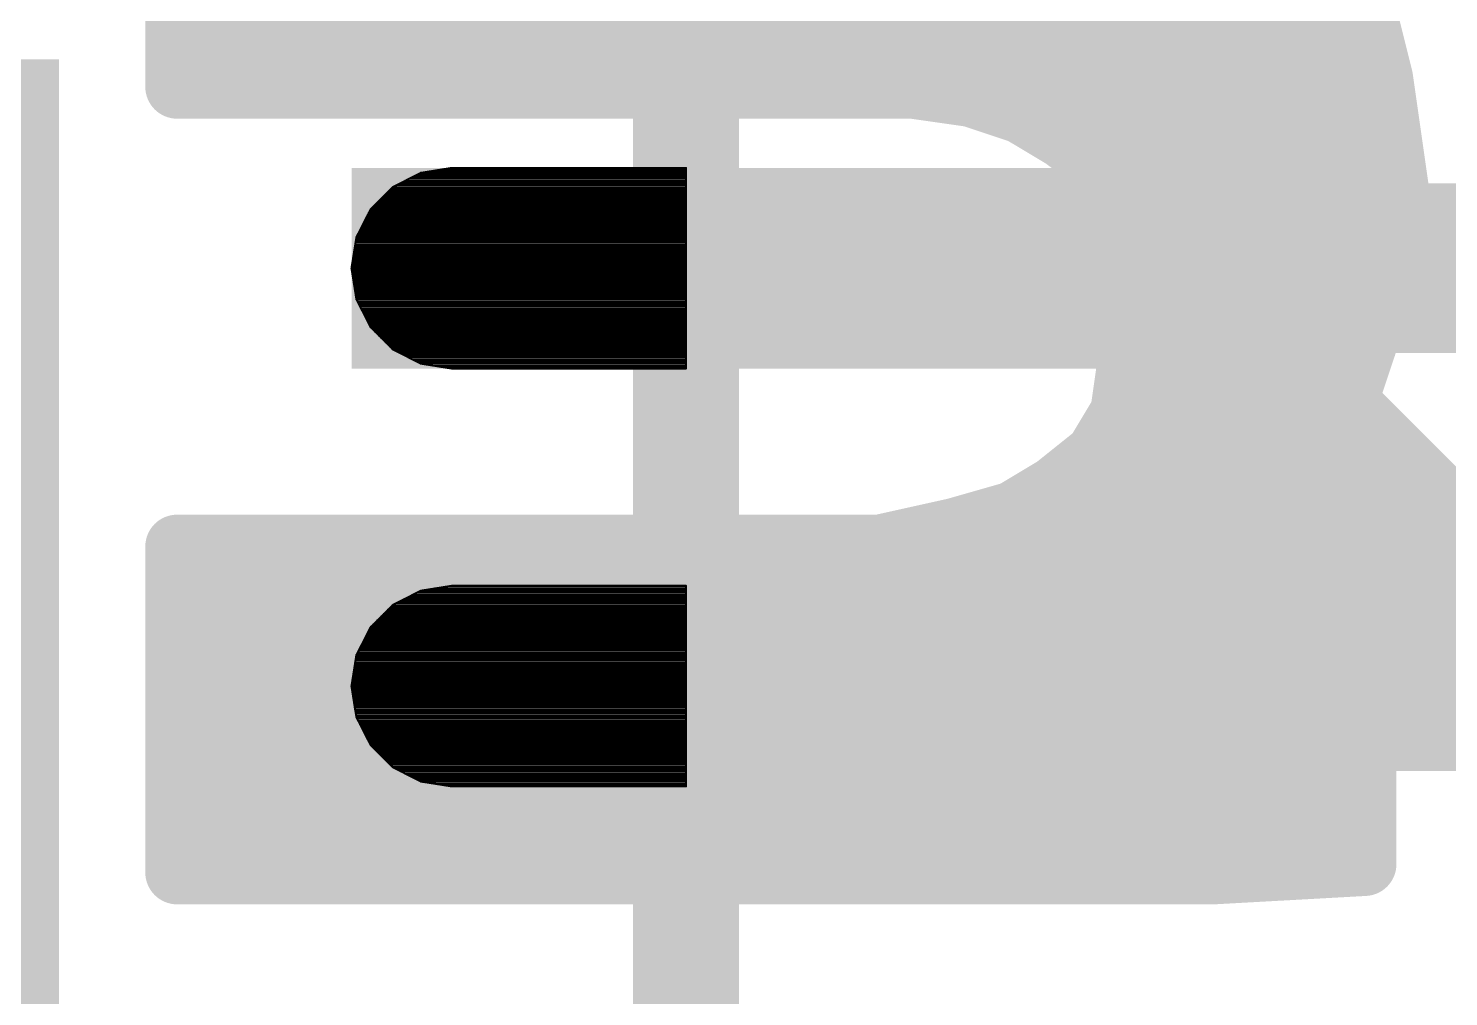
# Model space of a CAD drawing. Extents: x -37 to 70, y -23 to 28.
# Drawn here: x 6.814 to 8.512, y 13.848 to 15.007 of the extents above; entities that cross this region are included whole.
import ezdxf

# ---------------------------------------------------------------- set-up
doc = ezdxf.new("R2010")
doc.units = 0
for name, color, linetype in [('1', 12, 'CONTINUOUS'), ('16', 132, 'CONTINUOUS'), ('22', 40, 'CONTINUOUS'), ('51', 53, 'CONTINUOUS')]:
    doc.layers.add(name, color=color, linetype=linetype)

# ---------------------------------------------------------------- blocks, each defined once
blk = doc.blocks.new('RECT')
blk.add_solid([(-0.5, -0.5), (0.5, -0.5), (-0.5, 0.5), (0.5, 0.5)])

msp = doc.modelspace()

# ---------------------------------------------------------------- linework, layer by layer
at = {"layer": '1', "const_width": 0.2032}
for points in [[(7.65, 14.72), (8.878, 14.72)], [(8.64, 14.22), (7.65, 14.22)]]:
    msp.add_lwpolyline(points, dxfattribs=at)
at = {"layer": '1', "const_width": 0.1016}
for points in [[(7.65, 14.7708, 1), (7.65, 14.6692)], [(7.65, 14.2708, 1), (7.65, 14.1692)]]:
    msp.add_lwpolyline(points, format="xyb", dxfattribs=at)
at = {"layer": '16', "const_width": 0.2032}
for points in [[(8.255, 14.605), (8.255, 15.875)], [(8.894, 13.966), (8.255, 14.605)]]:
    msp.add_lwpolyline(points, dxfattribs=at)
at = {"layer": '16', "const_width": 0.1016}
for points in [[(8.2909, 14.6409, 1), (8.2191, 14.5691)], [(8.2042, 14.605, 1), (8.3058, 14.605)]]:
    msp.add_lwpolyline(points, format="xyb", dxfattribs=at)
at = {"layer": '22', "const_width": 0.0762}
for points in [[(6.9915, 15.327), (6.9915, 14.937)], [(8.4315, 14.947), (8.4015, 15.067)], [(6.9915, 15.0114), (8.4154, 15.0114)], [(8.4515, 14.807), (8.4315, 14.947)], [(6.9915, 14.937), (7.8715, 14.937)], [(7.8715, 14.937), (7.9415, 14.927)], [(7.8841, 14.9352), (8.4332, 14.9352)], [(7.9415, 14.927), (8.0015, 14.907)], [(8.0015, 14.907), (8.0515, 14.877)], [(8.0515, 14.877), (8.0915, 14.847)], [(8.0755, 14.859), (8.4441, 14.859)], [(8.0915, 14.847), (8.1215, 14.807)], [(8.1215, 14.807), (8.1315, 14.747)], [(8.4415, 14.747), (8.4515, 14.807)], [(8.1255, 14.7828), (8.4475, 14.7828)], [(8.1315, 14.747), (8.1415, 14.687)], [(8.4315, 14.687), (8.4415, 14.747)], [(8.1382, 14.7066), (8.4348, 14.7066)], [(8.1415, 14.687), (8.1315, 14.617)], [(8.4115, 14.627), (8.4315, 14.687)], [(8.1334, 14.6304), (8.4126, 14.6304)], [(8.3915, 14.567), (8.4115, 14.627)], [(8.1315, 14.617), (8.1215, 14.547)], [(8.1225, 14.5542), (8.3838, 14.5542)], [(8.3615, 14.517), (8.3915, 14.567)], [(8.1215, 14.547), (8.0915, 14.497)], [(8.3215, 14.457), (8.3615, 14.517)], [(8.0915, 14.497), (8.0415, 14.457)], [(8.0678, 14.478), (8.3355, 14.478)], [(8.0415, 14.457), (7.9915, 14.427)], [(8.2715, 14.417), (8.3215, 14.457)], [(7.9915, 14.427), (7.9215, 14.407)], [(8.2115, 14.377), (8.2715, 14.417)], [(7.9215, 14.407), (7.8315, 14.387)], [(7.8981, 14.4018), (8.2487, 14.4018)], [(7.8315, 14.387), (6.9915, 14.387)], [(6.9915, 14.387), (6.9915, 13.997)], [(8.2115, 14.367), (8.2115, 14.377)], [(8.4115, 14.367), (8.2115, 14.367)], [(8.4115, 14.007), (8.4115, 14.367)], [(6.9915, 14.3256), (8.4115, 14.3256)], [(6.9915, 14.2494), (8.4115, 14.2494)], [(6.9915, 14.1732), (8.4115, 14.1732)], [(6.9915, 14.097), (8.4115, 14.097)], [(6.9915, 14.0208), (8.4115, 14.0208)], [(6.9915, 13.997), (8.2315, 13.997)], [(8.2315, 13.997), (8.4115, 14.007)]]:
    msp.add_lwpolyline(points, dxfattribs=at)
at = {"layer": '22', "const_width": 0.0381}
for points in [[(6.9915, 15.0305, 1), (6.9915, 14.9924)], [(8.4154, 14.9924, 1), (8.4154, 15.0305)], [(8.4504, 14.9497, 1), (8.4126, 14.9443)], [(6.9915, 14.9561, 1), (6.9915, 14.918)], [(7.8742, 14.9559, 1), (7.8688, 14.9181)], [(7.8841, 14.9543, 1), (7.8841, 14.9162)], [(7.8715, 14.918, 1), (7.8715, 14.9561)], [(7.9475, 14.9451, 1), (7.9355, 14.9089)], [(7.9388, 14.9081, 1), (7.9442, 14.9459)], [(8.413, 14.9424, 1), (8.45, 14.9516)], [(8.4332, 14.9162, 1), (8.4332, 14.9543)], [(6.9725, 14.937, 1), (7.0106, 14.937)], [(8.0113, 14.9233, 1), (7.9917, 14.8907)], [(7.9955, 14.8889, 1), (8.0075, 14.9251)], [(8.0629, 14.8922, 1), (8.0401, 14.8618)], [(8.0417, 14.8607, 1), (8.0613, 14.8933)], [(8.0755, 14.878, 1), (8.0755, 14.8399)], [(8.4441, 14.8399, 1), (8.4441, 14.878)], [(8.1067, 14.8584, 1), (8.0763, 14.8356)], [(8.0801, 14.8318, 1), (8.1029, 14.8622)], [(8.1403, 14.8101, 1), (8.1027, 14.8039)], [(8.4703, 14.8039, 1), (8.4327, 14.8101)], [(8.1063, 14.7956, 1), (8.1367, 14.8184)], [(8.4326, 14.8043, 1), (8.4704, 14.8097)], [(8.1255, 14.8018, 1), (8.1255, 14.7637)], [(8.4475, 14.7637, 1), (8.4475, 14.8018)], [(8.1503, 14.7501, 1), (8.1127, 14.7439)], [(8.4603, 14.7439, 1), (8.4227, 14.7501)], [(8.1127, 14.7439, 1), (8.1503, 14.7501)], [(8.4227, 14.7501, 1), (8.4603, 14.7439)], [(8.1382, 14.7256, 1), (8.1382, 14.6875)], [(8.4348, 14.6875, 1), (8.4348, 14.7256)], [(8.1604, 14.6843, 1), (8.1226, 14.6897)], [(8.1227, 14.6839, 1), (8.1603, 14.6901)], [(8.4127, 14.6901, 1), (8.4503, 14.6839)], [(8.4496, 14.681, 1), (8.4134, 14.693)], [(8.1334, 14.6494, 1), (8.1334, 14.6113)], [(8.4296, 14.621, 1), (8.3934, 14.633)], [(8.4126, 14.6113, 1), (8.4126, 14.6494)], [(8.1504, 14.6143, 1), (8.1126, 14.6197)], [(8.3934, 14.633, 1), (8.4296, 14.621)], [(8.1126, 14.6197, 1), (8.1504, 14.6143)], [(8.1225, 14.5733, 1), (8.1225, 14.5352)], [(8.3734, 14.573, 1), (8.4096, 14.561)], [(8.4078, 14.5572, 1), (8.3752, 14.5768)], [(8.3838, 14.5352, 1), (8.3838, 14.5733)], [(8.1378, 14.5372, 1), (8.1052, 14.5568)], [(8.1026, 14.5497, 1), (8.1404, 14.5443)], [(8.3452, 14.5268, 1), (8.3778, 14.5072)], [(8.3774, 14.5064, 1), (8.3456, 14.5276)], [(8.0752, 14.5068, 1), (8.1078, 14.4872)], [(8.1034, 14.4821, 1), (8.0796, 14.5119)], [(8.0678, 14.4971, 1), (8.0678, 14.459)], [(8.3355, 14.459, 1), (8.3355, 14.4971)], [(8.0296, 14.4719, 1), (8.0534, 14.4421)], [(8.0513, 14.4407, 1), (8.0317, 14.4733)], [(8.3334, 14.4421, 1), (8.3096, 14.4719)], [(8.3056, 14.4676, 1), (8.3374, 14.4464)], [(7.9817, 14.4433, 1), (8.0013, 14.4107)], [(7.9967, 14.4087, 1), (7.9863, 14.4453)], [(8.2821, 14.4011, 1), (8.2609, 14.4329)], [(7.8981, 14.4209, 1), (7.8981, 14.3828)], [(7.9163, 14.4253, 1), (7.9267, 14.3887)], [(7.9256, 14.3884, 1), (7.9174, 14.4256)], [(8.2487, 14.3828, 1), (8.2487, 14.4209)], [(8.2596, 14.4319, 1), (8.2834, 14.4021)], [(6.9915, 14.4061, 1), (6.9915, 14.368)], [(7.0106, 14.387, 1), (6.9725, 14.387)], [(7.8274, 14.4056, 1), (7.8356, 14.3684)], [(7.8315, 14.368, 1), (7.8315, 14.4061)], [(8.2009, 14.3929, 1), (8.2221, 14.3611)], [(8.2115, 14.3861, 1), (8.2115, 14.348)], [(8.2306, 14.377, 1), (8.1925, 14.377)], [(8.4306, 14.367, 1), (8.3925, 14.367)], [(8.4115, 14.348, 1), (8.4115, 14.3861)], [(8.1925, 14.367, 1), (8.2306, 14.367)], [(6.9915, 14.3447, 1), (6.9915, 14.3066)], [(8.4115, 14.3066, 1), (8.4115, 14.3447)], [(6.9915, 14.2685, 1), (6.9915, 14.2304)], [(8.4115, 14.2304, 1), (8.4115, 14.2685)], [(6.9915, 14.1923, 1), (6.9915, 14.1542)], [(8.4115, 14.1542, 1), (8.4115, 14.1923)], [(6.9915, 14.1161, 1), (6.9915, 14.078)], [(8.4115, 14.078, 1), (8.4115, 14.1161)], [(6.9915, 14.0399, 1), (6.9915, 14.0018)], [(8.4115, 14.0018, 1), (8.4115, 14.0399)], [(6.9915, 14.016, 1), (6.9915, 13.9779)], [(8.2304, 14.016, 1), (8.2326, 13.978)], [(8.2315, 13.9779, 1), (8.2315, 14.016)], [(8.4126, 13.988, 1), (8.4104, 14.026)], [(6.9725, 13.997, 1), (7.0106, 13.997)], [(8.3925, 14.007, 1), (8.4306, 14.007)]]:
    msp.add_lwpolyline(points, format="xyb", dxfattribs=at)
at = {"layer": '51'}
for points, const_width in [([(7.6, 12.22), (7.6, 15.72)], 0.127), ([(7.2495, 14.8171), (7.2829, 14.8341)], 0.0025), ([(7.2691, 14.8271), (7.6, 14.8271)], 0.0025), ([(7.2741, 14.8296), (7.6, 14.8296)], 0.0025), ([(7.2791, 14.8322), (7.6, 14.8322)], 0.0025), ([(7.2829, 14.8341), (7.32, 14.84)], 0.0025), ([(7.2866, 14.8347), (7.6, 14.8347)], 0.0025), ([(7.3026, 14.8373), (7.6, 14.8373)], 0.0025), ([(7.3187, 14.8398), (7.6, 14.8398)], 0.0025), ([(7.32, 14.84), (7.6, 14.84)], 0.0025), ([(7.6, 14.84), (7.6, 14.6)], 0.0025), ([(7.2229, 14.7905), (7.2495, 14.8171)], 0.0025), ([(7.2417, 14.8093), (7.6, 14.8093)], 0.0025), ([(7.2442, 14.8118), (7.6, 14.8118)], 0.0025), ([(7.2468, 14.8144), (7.6, 14.8144)], 0.0025), ([(7.2493, 14.8169), (7.6, 14.8169)], 0.0025), ([(7.2541, 14.8195), (7.6, 14.8195)], 0.0025), ([(7.2591, 14.822), (7.6, 14.822)], 0.0025), ([(7.2641, 14.8245), (7.6, 14.8245)], 0.0025), ([(7.2264, 14.7941), (7.6, 14.7941)], 0.0025), ([(7.229, 14.7966), (7.6, 14.7966)], 0.0025), ([(7.2315, 14.7991), (7.6, 14.7991)], 0.0025), ([(7.2341, 14.8017), (7.6, 14.8017)], 0.0025), ([(7.2366, 14.8042), (7.6, 14.8042)], 0.0025), ([(7.2391, 14.8068), (7.6, 14.8068)], 0.0025), ([(7.2059, 14.7571), (7.2229, 14.7905)], 0.0025), ([(7.2157, 14.7763), (7.6, 14.7763)], 0.0025), ([(7.2169, 14.7788), (7.6, 14.7788)], 0.0025), ([(7.2182, 14.7814), (7.6, 14.7814)], 0.0025), ([(7.2195, 14.7839), (7.6, 14.7839)], 0.0025), ([(7.2208, 14.7864), (7.6, 14.7864)], 0.0025), ([(7.2221, 14.789), (7.6, 14.789)], 0.0025), ([(7.2239, 14.7915), (7.6, 14.7915)], 0.0025), ([(7.2066, 14.7585), (7.6, 14.7585)], 0.0025), ([(7.2079, 14.761), (7.6, 14.761)], 0.0025), ([(7.2092, 14.7636), (7.6, 14.7636)], 0.0025), ([(7.2105, 14.7661), (7.6, 14.7661)], 0.0025), ([(7.2118, 14.7687), (7.6, 14.7687)], 0.0025), ([(7.2131, 14.7712), (7.6, 14.7712)], 0.0025), ([(7.2144, 14.7737), (7.6, 14.7737)], 0.0025), ([(7.2, 14.72), (7.2059, 14.7571)], 0.0025), ([(7.2037, 14.7432), (7.6, 14.7432)], 0.0025), ([(7.2041, 14.7458), (7.6, 14.7458)], 0.0025), ([(7.2045, 14.7483), (7.6, 14.7483)], 0.0025), ([(7.2049, 14.7509), (7.6, 14.7509)], 0.0025), ([(7.2053, 14.7534), (7.6, 14.7534)], 0.0025), ([(7.2057, 14.756), (7.6, 14.756)], 0.0025), ([(7.2009, 14.7255), (7.6, 14.7255)], 0.0025), ([(7.2013, 14.728), (7.6, 14.728)], 0.0025), ([(7.2017, 14.7305), (7.6, 14.7305)], 0.0025), ([(7.2021, 14.7331), (7.6, 14.7331)], 0.0025), ([(7.2025, 14.7356), (7.6, 14.7356)], 0.0025), ([(7.2029, 14.7382), (7.6, 14.7382)], 0.0025), ([(7.2033, 14.7407), (7.6, 14.7407)], 0.0025), ([(7.2059, 14.6829), (7.2, 14.72)], 0.0025), ([(7.2001, 14.7204), (7.6, 14.7204)], 0.0025), ([(7.2003, 14.7178), (7.6, 14.7178)], 0.0025), ([(7.2005, 14.7229), (7.6, 14.7229)], 0.0025), ([(7.2007, 14.7153), (7.6, 14.7153)], 0.0025), ([(7.2011, 14.7128), (7.6, 14.7128)], 0.0025), ([(7.2016, 14.7102), (7.6, 14.7102)], 0.0025), ([(7.202, 14.7077), (7.6, 14.7077)], 0.0025), ([(7.2024, 14.7051), (7.6, 14.7051)], 0.0025), ([(7.2028, 14.7026), (7.6, 14.7026)], 0.0025), ([(7.2032, 14.7001), (7.6, 14.7001)], 0.0025), ([(7.2036, 14.6975), (7.6, 14.6975)], 0.0025), ([(7.204, 14.695), (7.6, 14.695)], 0.0025), ([(7.2044, 14.6924), (7.6, 14.6924)], 0.0025), ([(7.2048, 14.6899), (7.6, 14.6899)], 0.0025), ([(7.2052, 14.6874), (7.6, 14.6874)], 0.0025), ([(7.2056, 14.6848), (7.6, 14.6848)], 0.0025), ([(7.2229, 14.6495), (7.2059, 14.6829)], 0.0025), ([(7.2062, 14.6823), (7.6, 14.6823)], 0.0025), ([(7.2075, 14.6797), (7.6, 14.6797)], 0.0025), ([(7.2088, 14.6772), (7.6, 14.6772)], 0.0025), ([(7.2101, 14.6747), (7.6, 14.6747)], 0.0025), ([(7.2114, 14.6721), (7.6, 14.6721)], 0.0025), ([(7.2127, 14.6696), (7.6, 14.6696)], 0.0025), ([(7.214, 14.667), (7.6, 14.667)], 0.0025), ([(7.2153, 14.6645), (7.6, 14.6645)], 0.0025), ([(7.2166, 14.6619), (7.6, 14.6619)], 0.0025), ([(7.2179, 14.6594), (7.6, 14.6594)], 0.0025), ([(7.2191, 14.6569), (7.6, 14.6569)], 0.0025), ([(7.2204, 14.6543), (7.6, 14.6543)], 0.0025), ([(7.2217, 14.6518), (7.6, 14.6518)], 0.0025), ([(7.2495, 14.6229), (7.2229, 14.6495)], 0.0025), ([(7.2231, 14.6492), (7.6, 14.6492)], 0.0025), ([(7.2257, 14.6467), (7.6, 14.6467)], 0.0025), ([(7.2282, 14.6442), (7.6, 14.6442)], 0.0025), ([(7.2308, 14.6416), (7.6, 14.6416)], 0.0025), ([(7.2333, 14.6391), (7.6, 14.6391)], 0.0025), ([(7.2358, 14.6365), (7.6, 14.6365)], 0.0025), ([(7.2384, 14.634), (7.6, 14.634)], 0.0025), ([(7.2409, 14.6315), (7.6, 14.6315)], 0.0025), ([(7.2435, 14.6289), (7.6, 14.6289)], 0.0025), ([(7.246, 14.6264), (7.6, 14.6264)], 0.0025), ([(7.2485, 14.6238), (7.6, 14.6238)], 0.0025), ([(7.2829, 14.6059), (7.2495, 14.6229)], 0.0025), ([(7.2527, 14.6213), (7.6, 14.6213)], 0.0025), ([(7.2576, 14.6188), (7.6, 14.6188)], 0.0025), ([(7.2626, 14.6162), (7.6, 14.6162)], 0.0025), ([(7.2676, 14.6137), (7.6, 14.6137)], 0.0025), ([(7.2726, 14.6111), (7.6, 14.6111)], 0.0025), ([(7.2776, 14.6086), (7.6, 14.6086)], 0.0025), ([(7.2826, 14.6061), (7.6, 14.6061)], 0.0025), ([(7.32, 14.6), (7.2829, 14.6059)], 0.0025), ([(7.2978, 14.6035), (7.6, 14.6035)], 0.0025), ([(7.3139, 14.601), (7.6, 14.601)], 0.0025), ([(7.6, 14.6), (7.32, 14.6)], 0.0025), ([(7.2495, 14.3171), (7.2829, 14.3341)], 0.0025), ([(7.2829, 14.3341), (7.32, 14.34)], 0.0025), ([(7.2834, 14.3342), (7.6, 14.3342)], 0.0025), ([(7.2995, 14.3367), (7.6, 14.3367)], 0.0025), ([(7.3155, 14.3393), (7.6, 14.3393)], 0.0025), ([(7.32, 14.34), (7.6, 14.34)], 0.0025), ([(7.6, 14.34), (7.6, 14.1)], 0.0025), ([(7.2229, 14.2905), (7.2495, 14.3171)], 0.0025), ([(7.2532, 14.319), (7.6, 14.319)], 0.0025), ([(7.2581, 14.3215), (7.6, 14.3215)], 0.0025), ([(7.2631, 14.324), (7.6, 14.324)], 0.0025), ([(7.2681, 14.3266), (7.6, 14.3266)], 0.0025), ([(7.2731, 14.3291), (7.6, 14.3291)], 0.0025), ([(7.2781, 14.3317), (7.6, 14.3317)], 0.0025), ([(7.2336, 14.3012), (7.6, 14.3012)], 0.0025), ([(7.2361, 14.3037), (7.6, 14.3037)], 0.0025), ([(7.2386, 14.3063), (7.6, 14.3063)], 0.0025), ([(7.2412, 14.3088), (7.6, 14.3088)], 0.0025), ([(7.2437, 14.3113), (7.6, 14.3113)], 0.0025), ([(7.2463, 14.3139), (7.6, 14.3139)], 0.0025), ([(7.2488, 14.3164), (7.6, 14.3164)], 0.0025), ([(7.2059, 14.2571), (7.2229, 14.2905)], 0.0025), ([(7.2193, 14.2834), (7.6, 14.2834)], 0.0025), ([(7.2206, 14.2859), (7.6, 14.2859)], 0.0025), ([(7.2219, 14.2885), (7.6, 14.2885)], 0.0025), ([(7.2234, 14.291), (7.6, 14.291)], 0.0025), ([(7.2259, 14.2936), (7.6, 14.2936)], 0.0025), ([(7.2285, 14.2961), (7.6, 14.2961)], 0.0025), ([(7.231, 14.2986), (7.6, 14.2986)], 0.0025), ([(7.2102, 14.2656), (7.6, 14.2656)], 0.0025), ([(7.2115, 14.2682), (7.6, 14.2682)], 0.0025), ([(7.2128, 14.2707), (7.6, 14.2707)], 0.0025), ([(7.2141, 14.2732), (7.6, 14.2732)], 0.0025), ([(7.2154, 14.2758), (7.6, 14.2758)], 0.0025), ([(7.2167, 14.2783), (7.6, 14.2783)], 0.0025), ([(7.218, 14.2809), (7.6, 14.2809)], 0.0025), ([(7.2, 14.22), (7.2059, 14.2571)], 0.0025), ([(7.2048, 14.2504), (7.6, 14.2504)], 0.0025), ([(7.2052, 14.2529), (7.6, 14.2529)], 0.0025), ([(7.2056, 14.2554), (7.6, 14.2554)], 0.0025), ([(7.2063, 14.258), (7.6, 14.258)], 0.0025), ([(7.2076, 14.2605), (7.6, 14.2605)], 0.0025), ([(7.2089, 14.2631), (7.6, 14.2631)], 0.0025), ([(7.202, 14.2326), (7.6, 14.2326)], 0.0025), ([(7.2024, 14.2351), (7.6, 14.2351)], 0.0025), ([(7.2028, 14.2377), (7.6, 14.2377)], 0.0025), ([(7.2032, 14.2402), (7.6, 14.2402)], 0.0025), ([(7.2036, 14.2427), (7.6, 14.2427)], 0.0025), ([(7.204, 14.2453), (7.6, 14.2453)], 0.0025), ([(7.2044, 14.2478), (7.6, 14.2478)], 0.0025), ([(7.2059, 14.1829), (7.2, 14.22)], 0.0025), ([(7.2, 14.2199), (7.6, 14.2199)], 0.0025), ([(7.2004, 14.2224), (7.6, 14.2224)], 0.0025), ([(7.2004, 14.2173), (7.6, 14.2173)], 0.0025), ([(7.2008, 14.225), (7.6, 14.225)], 0.0025), ([(7.2008, 14.2148), (7.6, 14.2148)], 0.0025), ([(7.2012, 14.2275), (7.6, 14.2275)], 0.0025), ([(7.2016, 14.23), (7.6, 14.23)], 0.0025), ([(7.2012, 14.2123), (7.6, 14.2123)], 0.0025), ([(7.2016, 14.2097), (7.6, 14.2097)], 0.0025), ([(7.202, 14.2072), (7.6, 14.2072)], 0.0025), ([(7.2024, 14.2046), (7.6, 14.2046)], 0.0025), ([(7.2028, 14.2021), (7.6, 14.2021)], 0.0025), ([(7.2032, 14.1996), (7.6, 14.1996)], 0.0025), ([(7.2036, 14.197), (7.6, 14.197)], 0.0025), ([(7.204, 14.1945), (7.6, 14.1945)], 0.0025), ([(7.2044, 14.1919), (7.6, 14.1919)], 0.0025), ([(7.2049, 14.1894), (7.6, 14.1894)], 0.0025), ([(7.2053, 14.1869), (7.6, 14.1869)], 0.0025), ([(7.2057, 14.1843), (7.6, 14.1843)], 0.0025), ([(7.2229, 14.1495), (7.2059, 14.1829)], 0.0025), ([(7.2065, 14.1818), (7.6, 14.1818)], 0.0025), ([(7.2078, 14.1792), (7.6, 14.1792)], 0.0025), ([(7.2091, 14.1767), (7.6, 14.1767)], 0.0025), ([(7.2103, 14.1741), (7.6, 14.1741)], 0.0025), ([(7.2116, 14.1716), (7.6, 14.1716)], 0.0025), ([(7.2129, 14.1691), (7.6, 14.1691)], 0.0025), ([(7.2142, 14.1665), (7.6, 14.1665)], 0.0025), ([(7.2155, 14.164), (7.6, 14.164)], 0.0025), ([(7.2168, 14.1614), (7.6, 14.1614)], 0.0025), ([(7.2181, 14.1589), (7.6, 14.1589)], 0.0025), ([(7.2194, 14.1564), (7.6, 14.1564)], 0.0025), ([(7.2207, 14.1538), (7.6, 14.1538)], 0.0025), ([(7.222, 14.1513), (7.6, 14.1513)], 0.0025), ([(7.2495, 14.1229), (7.2229, 14.1495)], 0.0025), ([(7.2236, 14.1487), (7.6, 14.1487)], 0.0025), ([(7.2262, 14.1462), (7.6, 14.1462)], 0.0025), ([(7.2287, 14.1437), (7.6, 14.1437)], 0.0025), ([(7.2313, 14.1411), (7.6, 14.1411)], 0.0025), ([(7.2338, 14.1386), (7.6, 14.1386)], 0.0025), ([(7.2363, 14.136), (7.6, 14.136)], 0.0025), ([(7.2389, 14.1335), (7.6, 14.1335)], 0.0025), ([(7.2414, 14.131), (7.6, 14.131)], 0.0025), ([(7.244, 14.1284), (7.6, 14.1284)], 0.0025), ([(7.2465, 14.1259), (7.6, 14.1259)], 0.0025), ([(7.2491, 14.1233), (7.6, 14.1233)], 0.0025), ([(7.2829, 14.1059), (7.2495, 14.1229)], 0.0025), ([(7.2536, 14.1208), (7.6, 14.1208)], 0.0025), ([(7.2586, 14.1183), (7.6, 14.1183)], 0.0025), ([(7.2636, 14.1157), (7.6, 14.1157)], 0.0025), ([(7.2686, 14.1132), (7.6, 14.1132)], 0.0025), ([(7.2736, 14.1106), (7.6, 14.1106)], 0.0025), ([(7.2786, 14.1081), (7.6, 14.1081)], 0.0025), ([(7.32, 14.1), (7.2829, 14.1059)], 0.0025), ([(7.285, 14.1056), (7.6, 14.1056)], 0.0025), ([(7.301, 14.103), (7.6, 14.103)], 0.0025), ([(7.317, 14.1005), (7.6, 14.1005)], 0.0025), ([(7.6, 14.1), (7.32, 14.1)], 0.0025)]:
    msp.add_lwpolyline(points, dxfattribs=dict(at, const_width=const_width))
at = {"layer": '51', "const_width": 0.0013}
for points in [[(7.2691, 14.8277, 1), (7.2691, 14.8265)], [(7.2741, 14.8303, 1), (7.2741, 14.829)], [(7.2791, 14.8328, 1), (7.2791, 14.8315)], [(7.2828, 14.8348, 1), (7.283, 14.8335)], [(7.2832, 14.8336, 1), (7.2826, 14.8347)], [(7.2866, 14.8353, 1), (7.2866, 14.8341)], [(7.3026, 14.8379, 1), (7.3026, 14.8366)], [(7.3187, 14.8404, 1), (7.3187, 14.8392)], [(7.32, 14.8406, 1), (7.32, 14.8394)], [(7.3201, 14.8394, 1), (7.3199, 14.8406)], [(7.6006, 14.84, 1), (7.5994, 14.84)], [(7.6, 14.8394, 1), (7.6, 14.8406)], [(7.6, 14.8392, 1), (7.6, 14.8404)], [(7.6, 14.8366, 1), (7.6, 14.8379)], [(7.6, 14.8341, 1), (7.6, 14.8353)], [(7.6, 14.8315, 1), (7.6, 14.8328)], [(7.6, 14.829, 1), (7.6, 14.8303)], [(7.6, 14.8265, 1), (7.6, 14.8277)], [(7.2417, 14.8099, 1), (7.2417, 14.8087)], [(7.2442, 14.8125, 1), (7.2442, 14.8112)], [(7.2468, 14.815, 1), (7.2468, 14.8137)], [(7.2493, 14.8176, 1), (7.2493, 14.8163)], [(7.2492, 14.8176, 1), (7.2498, 14.8165)], [(7.2499, 14.8166, 1), (7.249, 14.8175)], [(7.2541, 14.8201, 1), (7.2541, 14.8188)], [(7.2591, 14.8226, 1), (7.2591, 14.8214)], [(7.2641, 14.8252, 1), (7.2641, 14.8239)], [(7.6, 14.8239, 1), (7.6, 14.8252)], [(7.6, 14.8214, 1), (7.6, 14.8226)], [(7.6, 14.8188, 1), (7.6, 14.8201)], [(7.6, 14.8163, 1), (7.6, 14.8176)], [(7.6, 14.8137, 1), (7.6, 14.815)], [(7.6, 14.8112, 1), (7.6, 14.8125)], [(7.6, 14.8087, 1), (7.6, 14.8099)], [(7.2264, 14.7947, 1), (7.2264, 14.7934)], [(7.229, 14.7972, 1), (7.229, 14.796)], [(7.2315, 14.7998, 1), (7.2315, 14.7985)], [(7.2341, 14.8023, 1), (7.2341, 14.801)], [(7.2366, 14.8049, 1), (7.2366, 14.8036)], [(7.2391, 14.8074, 1), (7.2391, 14.8061)], [(7.6, 14.8061, 1), (7.6, 14.8074)], [(7.6, 14.8036, 1), (7.6, 14.8049)], [(7.6, 14.801, 1), (7.6, 14.8023)], [(7.6, 14.7985, 1), (7.6, 14.7998)], [(7.6, 14.796, 1), (7.6, 14.7972)], [(7.6, 14.7934, 1), (7.6, 14.7947)], [(7.2157, 14.7769, 1), (7.2157, 14.7756)], [(7.2169, 14.7795, 1), (7.2169, 14.7782)], [(7.2182, 14.782, 1), (7.2182, 14.7807)], [(7.2195, 14.7845, 1), (7.2195, 14.7833)], [(7.2208, 14.7871, 1), (7.2208, 14.7858)], [(7.2221, 14.7896, 1), (7.2221, 14.7883)], [(7.2225, 14.791, 1), (7.2234, 14.7901)], [(7.2235, 14.7902, 1), (7.2224, 14.7908)], [(7.2239, 14.7922, 1), (7.2239, 14.7909)], [(7.6, 14.7909, 1), (7.6, 14.7922)], [(7.6, 14.7883, 1), (7.6, 14.7896)], [(7.6, 14.7858, 1), (7.6, 14.7871)], [(7.6, 14.7833, 1), (7.6, 14.7845)], [(7.6, 14.7807, 1), (7.6, 14.782)], [(7.6, 14.7782, 1), (7.6, 14.7795)], [(7.6, 14.7756, 1), (7.6, 14.7769)], [(7.2066, 14.7591, 1), (7.2066, 14.7579)], [(7.2079, 14.7617, 1), (7.2079, 14.7604)], [(7.2092, 14.7642, 1), (7.2092, 14.7629)], [(7.2105, 14.7667, 1), (7.2105, 14.7655)], [(7.2118, 14.7693, 1), (7.2118, 14.768)], [(7.2131, 14.7718, 1), (7.2131, 14.7706)], [(7.2144, 14.7744, 1), (7.2144, 14.7731)], [(7.6, 14.7731, 1), (7.6, 14.7744)], [(7.6, 14.7706, 1), (7.6, 14.7718)], [(7.6, 14.768, 1), (7.6, 14.7693)], [(7.6, 14.7655, 1), (7.6, 14.7667)], [(7.6, 14.7629, 1), (7.6, 14.7642)], [(7.6, 14.7604, 1), (7.6, 14.7617)], [(7.6, 14.7579, 1), (7.6, 14.7591)], [(7.2037, 14.7439, 1), (7.2037, 14.7426)], [(7.2041, 14.7464, 1), (7.2041, 14.7452)], [(7.2045, 14.749, 1), (7.2045, 14.7477)], [(7.2049, 14.7515, 1), (7.2049, 14.7502)], [(7.2053, 14.754, 1), (7.2053, 14.7528)], [(7.2057, 14.7566, 1), (7.2057, 14.7553)], [(7.2065, 14.757, 1), (7.2052, 14.7572)], [(7.2053, 14.7574, 1), (7.2064, 14.7568)], [(7.6, 14.7553, 1), (7.6, 14.7566)], [(7.6, 14.7528, 1), (7.6, 14.754)], [(7.6, 14.7502, 1), (7.6, 14.7515)], [(7.6, 14.7477, 1), (7.6, 14.749)], [(7.6, 14.7452, 1), (7.6, 14.7464)], [(7.6, 14.7426, 1), (7.6, 14.7439)], [(7.2009, 14.7261, 1), (7.2009, 14.7248)], [(7.2013, 14.7286, 1), (7.2013, 14.7274)], [(7.2017, 14.7312, 1), (7.2017, 14.7299)], [(7.2021, 14.7337, 1), (7.2021, 14.7324)], [(7.2025, 14.7363, 1), (7.2025, 14.735)], [(7.2029, 14.7388, 1), (7.2029, 14.7375)], [(7.2033, 14.7413, 1), (7.2033, 14.7401)], [(7.6, 14.7401, 1), (7.6, 14.7413)], [(7.6, 14.7375, 1), (7.6, 14.7388)], [(7.6, 14.735, 1), (7.6, 14.7363)], [(7.6, 14.7324, 1), (7.6, 14.7337)], [(7.6, 14.7299, 1), (7.6, 14.7312)], [(7.6, 14.7274, 1), (7.6, 14.7286)], [(7.6, 14.7248, 1), (7.6, 14.7261)], [(7.2006, 14.7201, 1), (7.1994, 14.7199)], [(7.1994, 14.7201, 1), (7.2006, 14.7199)], [(7.2001, 14.721, 1), (7.2001, 14.7197)], [(7.2003, 14.7185, 1), (7.2003, 14.7172)], [(7.2005, 14.7236, 1), (7.2005, 14.7223)], [(7.2007, 14.7159, 1), (7.2007, 14.7147)], [(7.2011, 14.7134, 1), (7.2011, 14.7121)], [(7.2016, 14.7109, 1), (7.2016, 14.7096)], [(7.202, 14.7083, 1), (7.202, 14.707)], [(7.6, 14.7223, 1), (7.6, 14.7236)], [(7.6, 14.7197, 1), (7.6, 14.721)], [(7.6, 14.7172, 1), (7.6, 14.7185)], [(7.6, 14.7147, 1), (7.6, 14.7159)], [(7.6, 14.7121, 1), (7.6, 14.7134)], [(7.6, 14.7096, 1), (7.6, 14.7109)], [(7.6, 14.707, 1), (7.6, 14.7083)], [(7.2024, 14.7058, 1), (7.2024, 14.7045)], [(7.2028, 14.7032, 1), (7.2028, 14.702)], [(7.2032, 14.7007, 1), (7.2032, 14.6994)], [(7.2036, 14.6982, 1), (7.2036, 14.6969)], [(7.204, 14.6956, 1), (7.204, 14.6943)], [(7.2044, 14.6931, 1), (7.2044, 14.6918)], [(7.6, 14.7045, 1), (7.6, 14.7058)], [(7.6, 14.702, 1), (7.6, 14.7032)], [(7.6, 14.6994, 1), (7.6, 14.7007)], [(7.6, 14.6969, 1), (7.6, 14.6982)], [(7.6, 14.6943, 1), (7.6, 14.6956)], [(7.6, 14.6918, 1), (7.6, 14.6931)], [(7.2048, 14.6905, 1), (7.2048, 14.6893)], [(7.2052, 14.688, 1), (7.2052, 14.6867)], [(7.2056, 14.6854, 1), (7.2056, 14.6842)], [(7.2052, 14.6828, 1), (7.2065, 14.683)], [(7.2064, 14.6832, 1), (7.2053, 14.6826)], [(7.2062, 14.6829, 1), (7.2062, 14.6816)], [(7.2075, 14.6804, 1), (7.2075, 14.6791)], [(7.2088, 14.6778, 1), (7.2088, 14.6766)], [(7.2101, 14.6753, 1), (7.2101, 14.674)], [(7.6, 14.6893, 1), (7.6, 14.6905)], [(7.6, 14.6867, 1), (7.6, 14.688)], [(7.6, 14.6842, 1), (7.6, 14.6854)], [(7.6, 14.6816, 1), (7.6, 14.6829)], [(7.6, 14.6791, 1), (7.6, 14.6804)], [(7.6, 14.6766, 1), (7.6, 14.6778)], [(7.6, 14.674, 1), (7.6, 14.6753)], [(7.2114, 14.6727, 1), (7.2114, 14.6715)], [(7.2127, 14.6702, 1), (7.2127, 14.6689)], [(7.214, 14.6677, 1), (7.214, 14.6664)], [(7.2153, 14.6651, 1), (7.2153, 14.6639)], [(7.2166, 14.6626, 1), (7.2166, 14.6613)], [(7.2179, 14.66, 1), (7.2179, 14.6588)], [(7.2191, 14.6575, 1), (7.2191, 14.6562)], [(7.6, 14.6715, 1), (7.6, 14.6727)], [(7.6, 14.6689, 1), (7.6, 14.6702)], [(7.6, 14.6664, 1), (7.6, 14.6677)], [(7.6, 14.6639, 1), (7.6, 14.6651)], [(7.6, 14.6613, 1), (7.6, 14.6626)], [(7.6, 14.6588, 1), (7.6, 14.66)], [(7.6, 14.6562, 1), (7.6, 14.6575)], [(7.2204, 14.655, 1), (7.2204, 14.6537)], [(7.2217, 14.6524, 1), (7.2217, 14.6511)], [(7.2234, 14.6499, 1), (7.2225, 14.649)], [(7.2231, 14.6499, 1), (7.2231, 14.6486)], [(7.2224, 14.6492, 1), (7.2235, 14.6498)], [(7.2257, 14.6473, 1), (7.2257, 14.6461)], [(7.2282, 14.6448, 1), (7.2282, 14.6435)], [(7.2308, 14.6423, 1), (7.2308, 14.641)], [(7.6, 14.6537, 1), (7.6, 14.655)], [(7.6, 14.6511, 1), (7.6, 14.6524)], [(7.6, 14.6486, 1), (7.6, 14.6499)], [(7.6, 14.6461, 1), (7.6, 14.6473)], [(7.6, 14.6435, 1), (7.6, 14.6448)], [(7.6, 14.641, 1), (7.6, 14.6423)], [(7.2333, 14.6397, 1), (7.2333, 14.6384)], [(7.2358, 14.6372, 1), (7.2358, 14.6359)], [(7.2384, 14.6346, 1), (7.2384, 14.6334)], [(7.2409, 14.6321, 1), (7.2409, 14.6308)], [(7.2435, 14.6296, 1), (7.2435, 14.6283)], [(7.246, 14.627, 1), (7.246, 14.6257)], [(7.2485, 14.6245, 1), (7.2485, 14.6232)], [(7.2498, 14.6235, 1), (7.2492, 14.6224)], [(7.249, 14.6225, 1), (7.2499, 14.6234)], [(7.6, 14.6384, 1), (7.6, 14.6397)], [(7.6, 14.6359, 1), (7.6, 14.6372)], [(7.6, 14.6334, 1), (7.6, 14.6346)], [(7.6, 14.6308, 1), (7.6, 14.6321)], [(7.6, 14.6283, 1), (7.6, 14.6296)], [(7.6, 14.6257, 1), (7.6, 14.627)], [(7.6, 14.6232, 1), (7.6, 14.6245)], [(7.2527, 14.6219, 1), (7.2527, 14.6207)], [(7.2576, 14.6194, 1), (7.2576, 14.6181)], [(7.2626, 14.6169, 1), (7.2626, 14.6156)], [(7.2676, 14.6143, 1), (7.2676, 14.613)], [(7.2726, 14.6118, 1), (7.2726, 14.6105)], [(7.2776, 14.6092, 1), (7.2776, 14.608)], [(7.2826, 14.6067, 1), (7.2826, 14.6054)], [(7.283, 14.6065, 1), (7.2828, 14.6052)], [(7.2826, 14.6053, 1), (7.2832, 14.6064)], [(7.6, 14.6207, 1), (7.6, 14.6219)], [(7.6, 14.6181, 1), (7.6, 14.6194)], [(7.6, 14.6156, 1), (7.6, 14.6169)], [(7.6, 14.613, 1), (7.6, 14.6143)], [(7.6, 14.6105, 1), (7.6, 14.6118)], [(7.6, 14.608, 1), (7.6, 14.6092)], [(7.6, 14.6054, 1), (7.6, 14.6067)], [(7.2978, 14.6041, 1), (7.2978, 14.6029)], [(7.3139, 14.6016, 1), (7.3139, 14.6003)], [(7.32, 14.6006, 1), (7.32, 14.5994)], [(7.3199, 14.5994, 1), (7.3201, 14.6006)], [(7.5994, 14.6, 1), (7.6006, 14.6)], [(7.6, 14.6029, 1), (7.6, 14.6041)], [(7.6, 14.6003, 1), (7.6, 14.6016)], [(7.6, 14.5994, 1), (7.6, 14.6006)], [(7.2828, 14.3348, 1), (7.283, 14.3335)], [(7.2832, 14.3336, 1), (7.2826, 14.3347)], [(7.2834, 14.3348, 1), (7.2834, 14.3336)], [(7.2995, 14.3374, 1), (7.2995, 14.3361)], [(7.3155, 14.3399, 1), (7.3155, 14.3387)], [(7.32, 14.3406, 1), (7.32, 14.3394)], [(7.3201, 14.3394, 1), (7.3199, 14.3406)], [(7.6006, 14.34, 1), (7.5994, 14.34)], [(7.6, 14.3394, 1), (7.6, 14.3406)], [(7.6, 14.3387, 1), (7.6, 14.3399)], [(7.6, 14.3361, 1), (7.6, 14.3374)], [(7.6, 14.3336, 1), (7.6, 14.3348)], [(7.2488, 14.3171, 1), (7.2488, 14.3158)], [(7.2492, 14.3176, 1), (7.2498, 14.3165)], [(7.2499, 14.3166, 1), (7.249, 14.3175)], [(7.2532, 14.3196, 1), (7.2532, 14.3183)], [(7.2581, 14.3221, 1), (7.2581, 14.3209)], [(7.2631, 14.3247, 1), (7.2631, 14.3234)], [(7.2681, 14.3272, 1), (7.2681, 14.3259)], [(7.2731, 14.3298, 1), (7.2731, 14.3285)], [(7.2781, 14.3323, 1), (7.2781, 14.331)], [(7.6, 14.331, 1), (7.6, 14.3323)], [(7.6, 14.3285, 1), (7.6, 14.3298)], [(7.6, 14.3259, 1), (7.6, 14.3272)], [(7.6, 14.3234, 1), (7.6, 14.3247)], [(7.6, 14.3209, 1), (7.6, 14.3221)], [(7.6, 14.3183, 1), (7.6, 14.3196)], [(7.6, 14.3158, 1), (7.6, 14.3171)], [(7.2336, 14.3018, 1), (7.2336, 14.3005)], [(7.2361, 14.3044, 1), (7.2361, 14.3031)], [(7.2386, 14.3069, 1), (7.2386, 14.3056)], [(7.2412, 14.3094, 1), (7.2412, 14.3082)], [(7.2437, 14.312, 1), (7.2437, 14.3107)], [(7.2463, 14.3145, 1), (7.2463, 14.3132)], [(7.6, 14.3132, 1), (7.6, 14.3145)], [(7.6, 14.3107, 1), (7.6, 14.312)], [(7.6, 14.3082, 1), (7.6, 14.3094)], [(7.6, 14.3056, 1), (7.6, 14.3069)], [(7.6, 14.3031, 1), (7.6, 14.3044)], [(7.6, 14.3005, 1), (7.6, 14.3018)], [(7.2193, 14.284, 1), (7.2193, 14.2828)], [(7.2206, 14.2866, 1), (7.2206, 14.2853)], [(7.2219, 14.2891, 1), (7.2219, 14.2878)], [(7.2225, 14.291, 1), (7.2234, 14.2901)], [(7.2235, 14.2902, 1), (7.2224, 14.2908)], [(7.2234, 14.2917, 1), (7.2234, 14.2904)], [(7.2259, 14.2942, 1), (7.2259, 14.2929)], [(7.2285, 14.2967, 1), (7.2285, 14.2955)], [(7.231, 14.2993, 1), (7.231, 14.298)], [(7.6, 14.298, 1), (7.6, 14.2993)], [(7.6, 14.2955, 1), (7.6, 14.2967)], [(7.6, 14.2929, 1), (7.6, 14.2942)], [(7.6, 14.2904, 1), (7.6, 14.2917)], [(7.6, 14.2878, 1), (7.6, 14.2891)], [(7.6, 14.2853, 1), (7.6, 14.2866)], [(7.6, 14.2828, 1), (7.6, 14.284)], [(7.2102, 14.2662, 1), (7.2102, 14.265)], [(7.2115, 14.2688, 1), (7.2115, 14.2675)], [(7.2128, 14.2713, 1), (7.2128, 14.2701)], [(7.2141, 14.2739, 1), (7.2141, 14.2726)], [(7.2154, 14.2764, 1), (7.2154, 14.2751)], [(7.2167, 14.2789, 1), (7.2167, 14.2777)], [(7.218, 14.2815, 1), (7.218, 14.2802)], [(7.6, 14.2802, 1), (7.6, 14.2815)], [(7.6, 14.2777, 1), (7.6, 14.2789)], [(7.6, 14.2751, 1), (7.6, 14.2764)], [(7.6, 14.2726, 1), (7.6, 14.2739)], [(7.6, 14.2701, 1), (7.6, 14.2713)], [(7.6, 14.2675, 1), (7.6, 14.2688)], [(7.6, 14.265, 1), (7.6, 14.2662)], [(7.2048, 14.251, 1), (7.2048, 14.2497)], [(7.2052, 14.2535, 1), (7.2052, 14.2523)], [(7.2056, 14.2561, 1), (7.2056, 14.2548)], [(7.2065, 14.257, 1), (7.2052, 14.2572)], [(7.2053, 14.2574, 1), (7.2064, 14.2568)], [(7.2063, 14.2586, 1), (7.2063, 14.2574)], [(7.2076, 14.2612, 1), (7.2076, 14.2599)], [(7.2089, 14.2637, 1), (7.2089, 14.2624)], [(7.6, 14.2624, 1), (7.6, 14.2637)], [(7.6, 14.2599, 1), (7.6, 14.2612)], [(7.6, 14.2574, 1), (7.6, 14.2586)], [(7.6, 14.2548, 1), (7.6, 14.2561)], [(7.6, 14.2523, 1), (7.6, 14.2535)], [(7.6, 14.2497, 1), (7.6, 14.251)], [(7.202, 14.2332, 1), (7.202, 14.2319)], [(7.2024, 14.2358, 1), (7.2024, 14.2345)], [(7.2028, 14.2383, 1), (7.2028, 14.237)], [(7.2032, 14.2408, 1), (7.2032, 14.2396)], [(7.2036, 14.2434, 1), (7.2036, 14.2421)], [(7.204, 14.2459, 1), (7.204, 14.2446)], [(7.2044, 14.2485, 1), (7.2044, 14.2472)], [(7.6, 14.2472, 1), (7.6, 14.2485)], [(7.6, 14.2446, 1), (7.6, 14.2459)], [(7.6, 14.2421, 1), (7.6, 14.2434)], [(7.6, 14.2396, 1), (7.6, 14.2408)], [(7.6, 14.237, 1), (7.6, 14.2383)], [(7.6, 14.2345, 1), (7.6, 14.2358)], [(7.6, 14.2319, 1), (7.6, 14.2332)], [(7.2006, 14.2201, 1), (7.1994, 14.2199)], [(7.2, 14.2205, 1), (7.2, 14.2192)], [(7.1994, 14.2201, 1), (7.2006, 14.2199)], [(7.2004, 14.2231, 1), (7.2004, 14.2218)], [(7.2004, 14.218, 1), (7.2004, 14.2167)], [(7.2008, 14.2256, 1), (7.2008, 14.2243)], [(7.2008, 14.2154, 1), (7.2008, 14.2142)], [(7.2012, 14.2281, 1), (7.2012, 14.2269)], [(7.2016, 14.2307, 1), (7.2016, 14.2294)], [(7.6, 14.2294, 1), (7.6, 14.2307)], [(7.6, 14.2269, 1), (7.6, 14.2281)], [(7.6, 14.2243, 1), (7.6, 14.2256)], [(7.6, 14.2218, 1), (7.6, 14.2231)], [(7.6, 14.2192, 1), (7.6, 14.2205)], [(7.6, 14.2167, 1), (7.6, 14.218)], [(7.6, 14.2142, 1), (7.6, 14.2154)], [(7.2012, 14.2129, 1), (7.2012, 14.2116)], [(7.2016, 14.2104, 1), (7.2016, 14.2091)], [(7.202, 14.2078, 1), (7.202, 14.2065)], [(7.2024, 14.2053, 1), (7.2024, 14.204)], [(7.2028, 14.2027, 1), (7.2028, 14.2015)], [(7.2032, 14.2002, 1), (7.2032, 14.1989)], [(7.6, 14.2116, 1), (7.6, 14.2129)], [(7.6, 14.2091, 1), (7.6, 14.2104)], [(7.6, 14.2065, 1), (7.6, 14.2078)], [(7.6, 14.204, 1), (7.6, 14.2053)], [(7.6, 14.2015, 1), (7.6, 14.2027)], [(7.6, 14.1989, 1), (7.6, 14.2002)], [(7.2036, 14.1976, 1), (7.2036, 14.1964)], [(7.204, 14.1951, 1), (7.204, 14.1938)], [(7.2044, 14.1926, 1), (7.2044, 14.1913)], [(7.2049, 14.19, 1), (7.2049, 14.1888)], [(7.2053, 14.1875, 1), (7.2053, 14.1862)], [(7.2057, 14.1849, 1), (7.2057, 14.1837)], [(7.2052, 14.1828, 1), (7.2065, 14.183)], [(7.2064, 14.1832, 1), (7.2053, 14.1826)], [(7.2065, 14.1824, 1), (7.2065, 14.1811)], [(7.6, 14.1964, 1), (7.6, 14.1976)], [(7.6, 14.1938, 1), (7.6, 14.1951)], [(7.6, 14.1913, 1), (7.6, 14.1926)], [(7.6, 14.1888, 1), (7.6, 14.19)], [(7.6, 14.1862, 1), (7.6, 14.1875)], [(7.6, 14.1837, 1), (7.6, 14.1849)], [(7.6, 14.1811, 1), (7.6, 14.1824)], [(7.2078, 14.1799, 1), (7.2078, 14.1786)], [(7.2091, 14.1773, 1), (7.2091, 14.1761)], [(7.2103, 14.1748, 1), (7.2103, 14.1735)], [(7.2116, 14.1722, 1), (7.2116, 14.171)], [(7.2129, 14.1697, 1), (7.2129, 14.1684)], [(7.2142, 14.1672, 1), (7.2142, 14.1659)], [(7.2155, 14.1646, 1), (7.2155, 14.1633)], [(7.6, 14.1786, 1), (7.6, 14.1799)], [(7.6, 14.1761, 1), (7.6, 14.1773)], [(7.6, 14.1735, 1), (7.6, 14.1748)], [(7.6, 14.171, 1), (7.6, 14.1722)], [(7.6, 14.1684, 1), (7.6, 14.1697)], [(7.6, 14.1659, 1), (7.6, 14.1672)], [(7.6, 14.1633, 1), (7.6, 14.1646)], [(7.2168, 14.1621, 1), (7.2168, 14.1608)], [(7.2181, 14.1595, 1), (7.2181, 14.1583)], [(7.2194, 14.157, 1), (7.2194, 14.1557)], [(7.2207, 14.1545, 1), (7.2207, 14.1532)], [(7.222, 14.1519, 1), (7.222, 14.1506)], [(7.2234, 14.1499, 1), (7.2225, 14.149)], [(7.2224, 14.1492, 1), (7.2235, 14.1498)], [(7.2236, 14.1494, 1), (7.2236, 14.1481)], [(7.6, 14.1608, 1), (7.6, 14.1621)], [(7.6, 14.1583, 1), (7.6, 14.1595)], [(7.6, 14.1557, 1), (7.6, 14.157)], [(7.6, 14.1532, 1), (7.6, 14.1545)], [(7.6, 14.1506, 1), (7.6, 14.1519)], [(7.6, 14.1481, 1), (7.6, 14.1494)], [(7.2262, 14.1468, 1), (7.2262, 14.1456)], [(7.2287, 14.1443, 1), (7.2287, 14.143)], [(7.2313, 14.1418, 1), (7.2313, 14.1405)], [(7.2338, 14.1392, 1), (7.2338, 14.1379)], [(7.2363, 14.1367, 1), (7.2363, 14.1354)], [(7.2389, 14.1341, 1), (7.2389, 14.1329)], [(7.2414, 14.1316, 1), (7.2414, 14.1303)], [(7.6, 14.1456, 1), (7.6, 14.1468)], [(7.6, 14.143, 1), (7.6, 14.1443)], [(7.6, 14.1405, 1), (7.6, 14.1418)], [(7.6, 14.1379, 1), (7.6, 14.1392)], [(7.6, 14.1354, 1), (7.6, 14.1367)], [(7.6, 14.1329, 1), (7.6, 14.1341)], [(7.6, 14.1303, 1), (7.6, 14.1316)], [(7.244, 14.1291, 1), (7.244, 14.1278)], [(7.2465, 14.1265, 1), (7.2465, 14.1252)], [(7.2491, 14.124, 1), (7.2491, 14.1227)], [(7.2498, 14.1235, 1), (7.2492, 14.1224)], [(7.249, 14.1225, 1), (7.2499, 14.1234)], [(7.2536, 14.1214, 1), (7.2536, 14.1202)], [(7.2586, 14.1189, 1), (7.2586, 14.1176)], [(7.2636, 14.1163, 1), (7.2636, 14.1151)], [(7.2686, 14.1138, 1), (7.2686, 14.1125)], [(7.6, 14.1278, 1), (7.6, 14.1291)], [(7.6, 14.1252, 1), (7.6, 14.1265)], [(7.6, 14.1227, 1), (7.6, 14.124)], [(7.6, 14.1202, 1), (7.6, 14.1214)], [(7.6, 14.1176, 1), (7.6, 14.1189)], [(7.6, 14.1151, 1), (7.6, 14.1163)], [(7.6, 14.1125, 1), (7.6, 14.1138)], [(7.2736, 14.1113, 1), (7.2736, 14.11)], [(7.2786, 14.1087, 1), (7.2786, 14.1075)], [(7.283, 14.1065, 1), (7.2828, 14.1052)], [(7.2826, 14.1053, 1), (7.2832, 14.1064)], [(7.285, 14.1062, 1), (7.285, 14.1049)], [(7.301, 14.1036, 1), (7.301, 14.1024)], [(7.317, 14.1011, 1), (7.317, 14.0998)], [(7.32, 14.1006, 1), (7.32, 14.0994)], [(7.3199, 14.0994, 1), (7.3201, 14.1006)], [(7.5994, 14.1, 1), (7.6006, 14.1)], [(7.6, 14.11, 1), (7.6, 14.1113)], [(7.6, 14.1075, 1), (7.6, 14.1087)], [(7.6, 14.1049, 1), (7.6, 14.1062)], [(7.6, 14.1024, 1), (7.6, 14.1036)], [(7.6, 14.0998, 1), (7.6, 14.1011)], [(7.6, 14.0994, 1), (7.6, 14.1006)]]:
    msp.add_lwpolyline(points, format="xyb", dxfattribs=at)

# ---------------------------------------------------------------- block references
at = {"layer": '1', "xscale": 0.9, "yscale": 0.24, "rotation": 180}
for p in [(7.65, 14.72), (7.65, 14.22)]:
    msp.add_blockref('RECT', p, dxfattribs=at)
at = {"layer": '51', "xscale": 2, "rotation": 270}
msp.add_blockref('RECT', (6.35, 13.97), dxfattribs=at)

doc.saveas('drawing.dxf')
